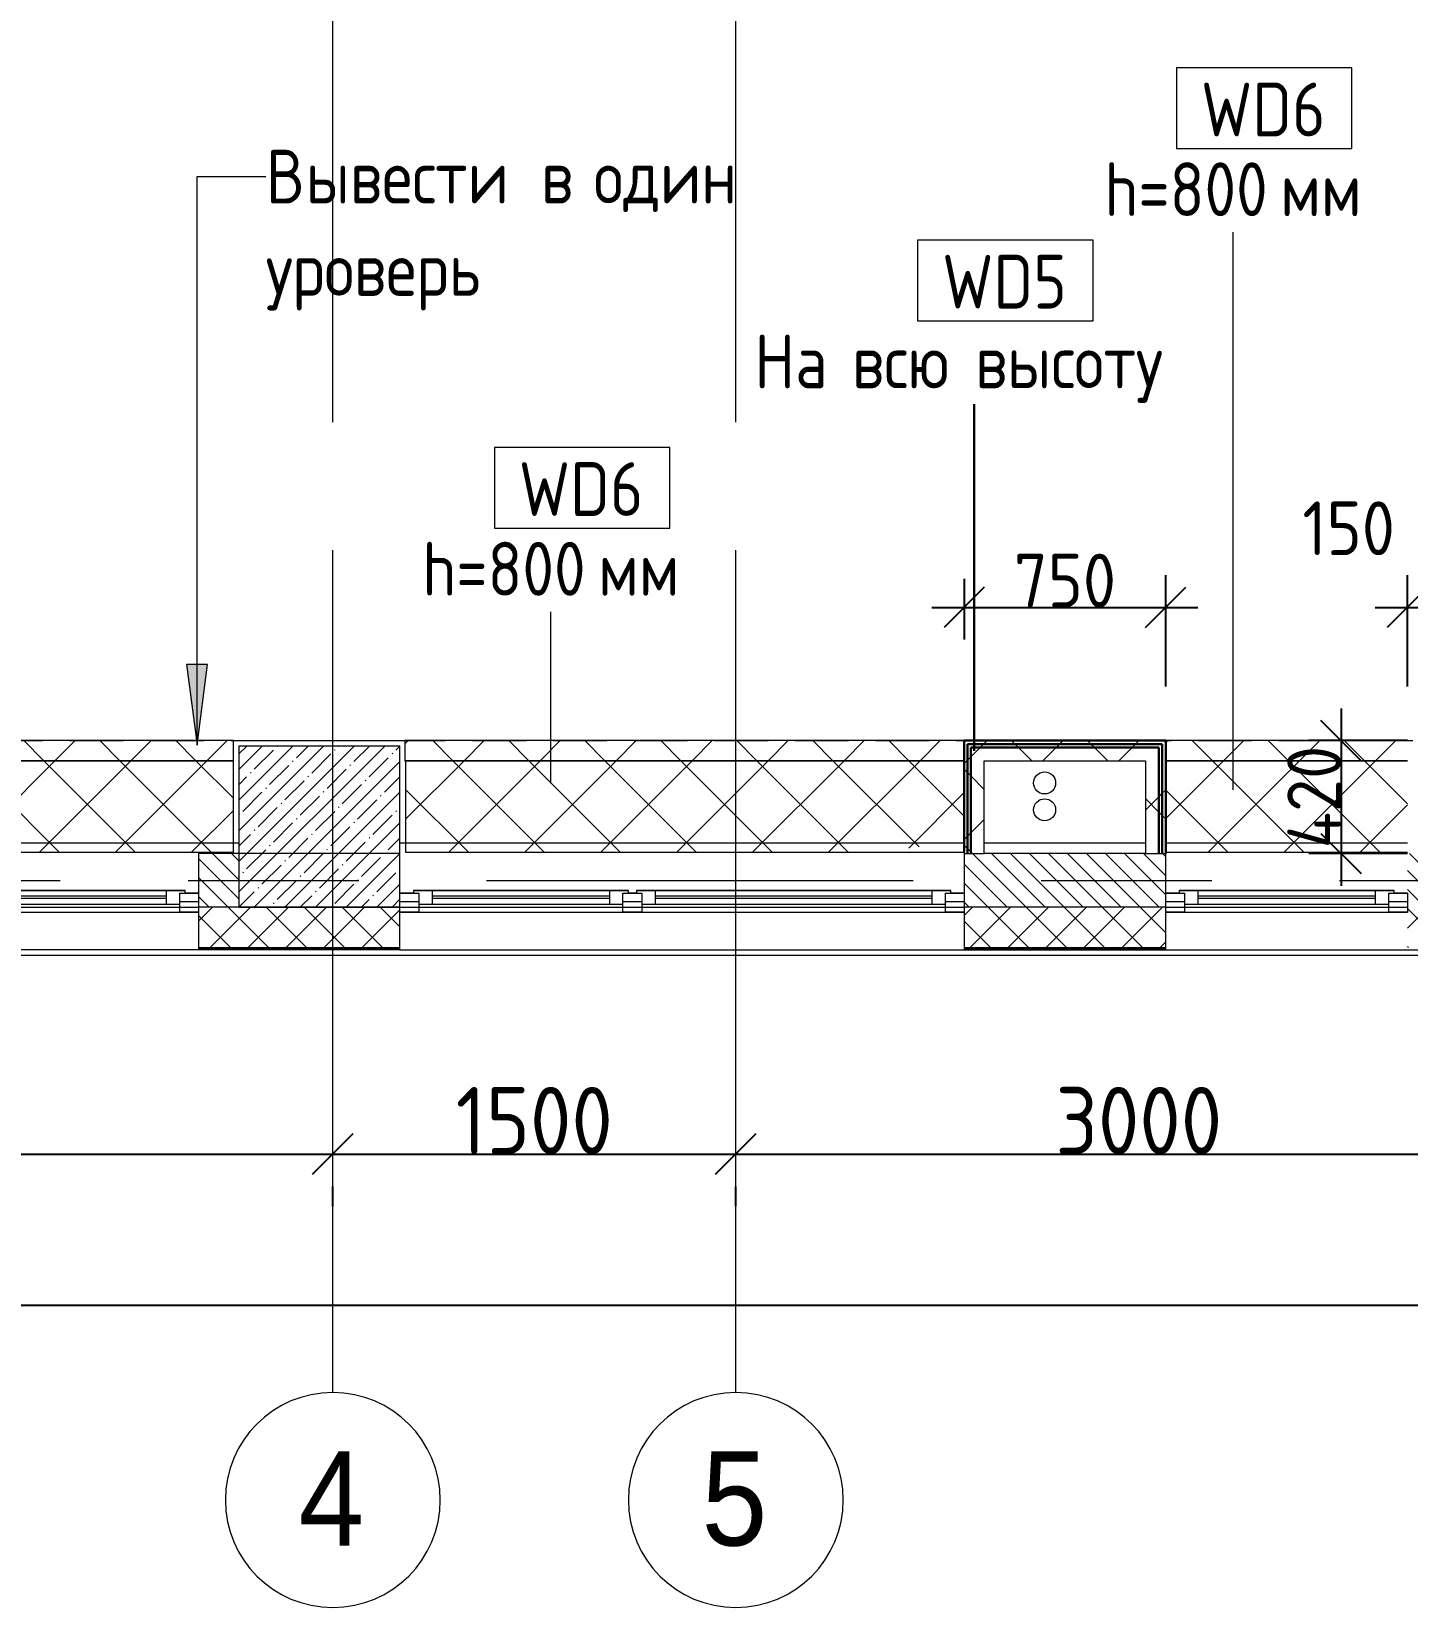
# Model space of a CAD drawing. Header units: millimetres. Extents: x -4029 to 232974, y -8553 to 104777.
# Drawn here: x 11389 to 16510, y -2706 to 3159 of the extents above; entities that cross this region are included whole.
import ezdxf

# ---------------------------------------------------------------- set-up
doc = ezdxf.new("R2010")
doc.units = ezdxf.units.MM
doc.linetypes.add('ADSK_Штрих_ш2 п1', pattern=[300, 200, -100])
doc.linetypes.add('Осевая', pattern=[3175, 635, -476.25, 1587.5, -476.25])
for name, color, linetype, lineweight in [('5.1) Перегародка WD6', 6, 'Continuous', 9), ('5.2) Перег WD5', 3, 'Continuous', 30), ('A-DETL', 7, 'Continuous', 9), ('A-DETL-1', 7, 'ADSK_Штрих_ш2 п1', 9), ('A-GLAZ', 7, 'Continuous', 9), ('A-WALL', 7, 'Continuous', 9), ('A-WALL-1', 7, 'Continuous', 13), ('A-WALL-IDEN', 7, 'Continuous', 9), ('I-WALL', 7, 'Continuous', 9), ('S-COLS', 7, 'Continuous', 9), ('Оси', 7, 'Continuous', 9), ('Оси-1', 7, 'Continuous', 20), ('Оси-2', 7, 'Осевая', 9)]:
    doc.layers.add(name, color=color, linetype=linetype, lineweight=lineweight)
for name, color, linetype, lineweight, true_color in [('A-FLOR-1', 7, 'Continuous', 9, 0xaaaaaa), ('A-WALL-3', 7, 'Continuous', 9, 0xff80c0), ('G-ANNO-TEXT-1', 7, 'Continuous', 9, 0x3c3c3c), ('I-WALL-2', 7, 'Continuous', 9, 0x008040)]:
    doc.layers.add(name, color=color, linetype=linetype, lineweight=lineweight, true_color=true_color)
doc.styles.add('Arial', font='arial.ttf', dxfattribs={"width": 0.9, "height": 350})
doc.styles.add('GOST Common_1', font='', dxfattribs={"width": 0.9, "height": 200})
doc.styles.add('ISOCPEUR', font='isocpeur.ttf', dxfattribs={"width": 0.9, "height": 250})
doc.styles.add('ISOCPEUR_1', font='isocpeur.ttf', dxfattribs={"width": 0.9, "height": 200})
doc.styles.get('GOST Common_1').set_extended_font_data('GOST Common')
doc.dimstyles.new('ISO-2_0_0_9К_Средний_округл2', dxfattribs={"dimscale": 304.8, "dimtxt": 199.196235, "dimasz": 0.492126, "dimexe": 0.393701, "dimexo": 0, "dimgap": 0, "dimtad": 1, "dimdec": 0, "dimrnd": 10, "dimzin": 0, "dimdsep": 46, "dimtxsty": 'ISOCPEUR_1', "dimblk1": 'OBLIQUE', "dimblk2": 'OBLIQUE', "dimsah": 1, "dimcen": 0.09, "dimdle": 0.393701, "dimazin": 0, "dimtfac": 1, "dimtdec": 4, "dimtix": 1, "dimtmove": 1, "dimatfit": 3, "dimfxl": 1, "dimtvp": 1, "dimtolj": 1, "dimtzin": 0, "dimarcsym": 2})
doc.dimstyles.new('ISO-2_0_0_9К_Средний_округл2_1', dxfattribs={"dimscale": 304.8, "dimtxt": 199.196235, "dimasz": 0.492126, "dimexe": 0.393701, "dimexo": 0, "dimgap": 0, "dimtad": 1, "dimdec": 0, "dimrnd": 10, "dimzin": 0, "dimdsep": 46, "dimtxsty": 'ISOCPEUR_1', "dimblk1": 'OBLIQUE', "dimblk2": 'OBLIQUE', "dimsah": 1, "dimcen": 0.09, "dimdle": 0.393701, "dimazin": 0, "dimtfac": 1, "dimtdec": 4, "dimtix": 1, "dimtmove": 0, "dimatfit": 3, "dimfxl": 1, "dimtvp": 1, "dimtolj": 1, "dimtzin": 0, "dimarcsym": 2})
doc.dimstyles.new('ISO-2_5_0_9К_БОЛЬШОЙ', dxfattribs={"dimscale": 304.8, "dimtxt": 248.995294, "dimasz": 0.492126, "dimexe": 0.393701, "dimexo": 0.984252, "dimgap": 0, "dimtad": 1, "dimdec": 0, "dimrnd": 10, "dimzin": 0, "dimdsep": 46, "dimtxsty": 'ISOCPEUR', "dimblk1": 'OBLIQUE', "dimblk2": 'OBLIQUE', "dimsah": 1, "dimcen": 0.09, "dimdle": 0.393701, "dimazin": 0, "dimtfac": 1, "dimtdec": 4, "dimtix": 1, "dimtmove": 0, "dimatfit": 3, "dimfxl": 1, "dimtvp": 1, "dimtolj": 1, "dimtzin": 0, "dimarcsym": 2})
pattern_1 = [(45, (0, 0), (-141.4214, 141.4214), []), (135, (0, 0), (-141.4214, -141.4214), [])]
pattern_2 = [(45, (-2720, 0), (-141.4214, 141.4214), []), (135, (-2720, 0), (-141.4214, -141.4214), [])]
pattern_3 = [(45, (-5550, 0), (-141.4214, 141.4214), []), (135, (-5550, 0), (-141.4214, -141.4214), [])]

# ---------------------------------------------------------------- blocks, each defined once
blk = doc.blocks.new('120_Окно_СКБ_2Ст - 120_Окно_СКБ_2Ст 2100х2500 _мал створка справа_-22445857-План монтажа стен и перегородок 1 этажа в осях 1-12')
at = {"layer": 'A-GLAZ'}
for p, q in [((-1050, -127), (-1050, -57)), ((-1050, -57), (-980, -57)), ((1050, -57), (-1050, -57)), ((-980, -57), (-980, -127)), ((150, -127), (150, -57)), ((150, -57), (220, -57)), ((220, -57), (220, -127)), ((980, -127), (980, -57)), ((980, -57), (1050, -57)), ((1050, -57), (1050, -127)), ((150, -87), (-980, -87)), ((-980, -87), (-980, -127)), ((-930, -137), (-930, -87)), ((-930, -107), (100, -107)), ((100, -117), (-930, -117)), ((100, -137), (100, -87)), ((150, -127), (150, -87)), ((980, -87), (220, -87)), ((220, -87), (220, -127)), ((270, -137), (270, -87)), ((270, -107), (930, -107)), ((930, -117), (270, -117)), ((930, -137), (930, -87)), ((980, -127), (980, -87)), ((-980, -127), (-1050, -127)), ((-1050, -127), (-1000, -127)), ((-980, -127), (-1000, -127)), ((-1000, -127), (-1000, -137)), ((-1000, -137), (170, -137)), ((170, -137), (-1000, -137)), ((220, -127), (150, -127)), ((170, -127), (150, -127)), ((170, -127), (200, -127)), ((170, -137), (170, -127)), ((220, -127), (200, -127)), ((200, -127), (200, -137)), ((200, -137), (1000, -137)), ((1000, -137), (200, -137)), ((1050, -127), (980, -127)), ((1000, -127), (980, -127)), ((1000, -127), (1050, -127)), ((1000, -137), (1000, -127))]:
    blk.add_line(p, q, dxfattribs=at)
blk = doc.blocks.new('120_Окно_СКБ_2Ст - 120_Окно_СКБ_2Ст 2100х2500 _мал створка справа_-V8-План монтажа стен и перегородок 1 этажа в осях 1-12')
at = {"layer": 'A-GLAZ'}
for p, q in [((-1050, -127), (-1050, -57)), ((-1050, -57), (-980, -57)), ((1050, -57), (-1050, -57)), ((-980, -57), (-980, -127)), ((150, -127), (150, -57)), ((150, -57), (220, -57)), ((220, -57), (220, -127)), ((980, -127), (980, -57)), ((980, -57), (1050, -57)), ((1050, -57), (1050, -127)), ((150, -87), (-980, -87)), ((-980, -87), (-980, -127)), ((-930, -137), (-930, -87)), ((-930, -107), (100, -107)), ((100, -117), (-930, -117)), ((100, -137), (100, -87)), ((150, -127), (150, -87)), ((980, -87), (220, -87)), ((220, -87), (220, -127)), ((270, -137), (270, -87)), ((270, -107), (930, -107)), ((930, -117), (270, -117)), ((930, -137), (930, -87)), ((980, -127), (980, -87)), ((-980, -127), (-1050, -127)), ((-1050, -127), (-1000, -127)), ((-980, -127), (-1000, -127)), ((-1000, -127), (-1000, -137)), ((-1000, -137), (170, -137)), ((170, -137), (-1000, -137)), ((220, -127), (150, -127)), ((170, -127), (150, -127)), ((170, -127), (200, -127)), ((170, -137), (170, -127)), ((220, -127), (200, -127)), ((200, -127), (200, -137)), ((200, -137), (1000, -137)), ((1000, -137), (200, -137)), ((1050, -127), (980, -127)), ((1000, -127), (980, -127)), ((1000, -127), (1050, -127)), ((1000, -137), (1000, -127))]:
    blk.add_line(p, q, dxfattribs=at)
blk = doc.blocks.new('120_Окно_СКБ_1Ст - 120_Окно_СКБ_1Ст 900х2500_h_-V18-План монтажа стен и перегородок 1 этажа в осях 1-12')
at = {"layer": 'A-GLAZ'}
for p, q in [((-450, -127), (-450, -57)), ((-450, -57), (-380, -57)), ((450, -57), (-450, -57)), ((-380, -57), (-380, -127)), ((380, -127), (380, -57)), ((380, -57), (450, -57)), ((450, -57), (450, -127)), ((380, -87), (-380, -87)), ((-380, -87), (-380, -127)), ((-330, -137), (-330, -87)), ((-330, -107), (330, -107)), ((330, -117), (-330, -117)), ((330, -137), (330, -87)), ((380, -127), (380, -87)), ((-380, -127), (-450, -127)), ((-450, -127), (-400, -127)), ((-380, -127), (-400, -127)), ((-400, -127), (-400, -137)), ((-400, -137), (400, -137)), ((400, -137), (-400, -137)), ((450, -127), (380, -127)), ((400, -127), (380, -127)), ((400, -127), (450, -127)), ((400, -137), (400, -127))]:
    blk.add_line(p, q, dxfattribs=at)
blk = doc.blocks.new('Зашивка приборов отопления18 - Зашивка приборов отопления-33281779-План монтажа стен и перегородок 1 этажа в осях 1-12')
at = {"layer": 'A-WALL-3'}
h = blk.add_hatch(dxfattribs=at)
h.set_pattern_fill('FP_104', color=256, style=0, pattern_type=2)
h.set_pattern_definition(pattern_1)
h.paths.add_polyline_path([(12097.7, 445), (12140, 445), (12140, 520), (9910, 520), (9910, 445), (11694.5, 445)])
h = blk.add_hatch(dxfattribs=at)
h.set_pattern_fill('FP_104', color=256, style=0, pattern_type=2)
h.set_pattern_definition(pattern_1)
h.paths.add_polyline_path([(10284.8, 105), (12140, 105), (12140, 445), (9910, 445), (9910, 137.4), (9930, 140), (10181.1, 115.2)])
for p, q in [((12140, 520), (9910, 520)), ((12140, 445), (12140, 520)), ((12140, 445), (9910, 445)), ((9910, 445), (12140, 445)), ((12140, 105), (12140, 445)), ((9910, 105), (12140, 105))]:
    blk.add_line(p, q, dxfattribs=at)
blk = doc.blocks.new('Зашивка приборов отопления19 - Зашивка приборов отопления-33282289-План монтажа стен и перегородок 1 этажа в осях 1-12')
at = {"layer": 'A-WALL-3'}
h = blk.add_hatch(dxfattribs=at)
h.set_pattern_fill('FP_110', color=256, style=0, pattern_type=2)
h.set_pattern_definition(pattern_2)
h.paths.add_polyline_path([(10058.6, 445), (12140, 445), (12140, 520), (10058.6, 520), (10058.6, 500)])
h = blk.add_hatch(dxfattribs=at)
h.set_pattern_fill('FP_110', color=256, style=0, pattern_type=2)
h.set_pattern_definition(pattern_2)
h.paths.add_polyline_path([(11665.1, 105), (11789.1, 105), (12120, 140), (12140, 137.6), (12140, 445), (10060.9, 445), (10060.9, 105), (10992.5, 105)])
for p, q in [((12140, 520), (10058.6, 520)), ((10058.6, 520), (10058.6, 445)), ((10058.6, 445), (12140, 445)), ((12140, 445), (10060.9, 445)), ((10060.9, 445), (10060.9, 105)), ((10060.9, 105), (12140, 105))]:
    blk.add_line(p, q, dxfattribs=at)
blk = doc.blocks.new('Зашивка приборов отопления20 - Зашивка приборов отопления-33282357-План монтажа стен и перегородок 1 этажа в осях 1-12')
at = {"layer": 'A-WALL-3'}
h = blk.add_hatch(dxfattribs=at)
h.set_pattern_fill('FP_111', color=256, style=0, pattern_type=2)
h.set_pattern_definition(pattern_3)
h.paths.add_polyline_path([(10060, 445), (10960, 445), (10960, 520), (10060, 520), (10060, 495)])
h = blk.add_hatch(dxfattribs=at)
h.set_pattern_fill('FP_111', color=256, style=0, pattern_type=2)
h.set_pattern_definition(pattern_3)
h.paths.add_polyline_path([(10516.7, 105), (10960, 105), (10960, 445), (10060.9, 445), (10060.9, 139.8), (10227, 105)])
for p, q in [((10960, 520), (10060, 520)), ((10060, 445), (10960, 445)), ((10960, 445), (10060.9, 445)), ((10060.9, 445), (10060.9, 105)), ((10060.9, 105), (10960, 105))]:
    blk.add_line(p, q, dxfattribs=at)
blk = doc.blocks.new('Ось сетки - D8-29747960-План монтажа стен и перегородок 1 этажа в осях 1-12')
at = {"layer": 'Оси-1'}
for start, end in [(360, 180), (180, 360)]:
    blk.add_arc((0, 0), 4, start, end, dxfattribs=at)
blk = doc.blocks.new('_Oblique')
at = {"color": 0, "linetype": 'ByBlock', "lineweight": -2}
blk.add_line((-0.5, -0.5), (0.5, 0.5), dxfattribs=at)
blk = doc.blocks.new('DIMBLOCK3-План монтажа стен и перегородок 1 этажа в осях 1-12')
at = {"layer": '5.1) Перегародка WD6', "color": 0, "lineweight": -2, "transparency": 16777216}
for p, q in [((7890, -1018.9), (12630, -1018.9)), ((8010, -1212.8), (8010, -1138.9)), ((12510, -1212.8), (12510, -1138.9))]:
    blk.add_line(p, q, dxfattribs=at)
at = {"layer": 'Defpoints', "color": 0, "transparency": 16777216}
for p in [(8010, -912.8), (12510, -912.8), (12510, -1018.9)]:
    blk.add_point(p, dxfattribs=at)
at = {"layer": '5.1) Перегародка WD6', "color": 0, "lineweight": -2, "transparency": 16777216, "xscale": 150, "yscale": 150, "zscale": 150, "rotation": 180}
blk.add_blockref('_Oblique', (8010, -1018.9), dxfattribs=at)
at = {"layer": '5.1) Перегародка WD6', "color": 0, "lineweight": -2, "transparency": 16777216, "xscale": 150, "yscale": 150, "zscale": 150}
blk.add_blockref('_Oblique', (12510, -1018.9), dxfattribs=at)
at = {"layer": '5.1) Перегародка WD6', "color": 0, "transparency": 16777216, "insert": (10260, -893.9), "char_height": 250, "width": 787.208, "attachment_point": 5, "style": 'ISOCPEUR'}
blk.add_mtext('\\A1;4500', dxfattribs=at)
blk = doc.blocks.new('DIMBLOCK4-План монтажа стен и перегородок 1 этажа в осях 1-12')
at = {"layer": '5.1) Перегародка WD6', "color": 0, "lineweight": -2, "transparency": 16777216}
for p, q in [((12390, -1018.9), (14130, -1018.9)), ((12510, -1212.8), (12510, -1138.9)), ((14010, -1212.8), (14010, -1138.9))]:
    blk.add_line(p, q, dxfattribs=at)
at = {"layer": 'Defpoints', "color": 0, "transparency": 16777216}
for p in [(12510, -912.8), (14010, -912.8), (14010, -1018.9)]:
    blk.add_point(p, dxfattribs=at)
at = {"layer": '5.1) Перегародка WD6', "color": 0, "lineweight": -2, "transparency": 16777216, "xscale": 150, "yscale": 150, "zscale": 150, "rotation": 180}
blk.add_blockref('_Oblique', (12510, -1018.9), dxfattribs=at)
at = {"layer": '5.1) Перегародка WD6', "color": 0, "lineweight": -2, "transparency": 16777216, "xscale": 150, "yscale": 150, "zscale": 150}
blk.add_blockref('_Oblique', (14010, -1018.9), dxfattribs=at)
at = {"layer": '5.1) Перегародка WD6', "color": 0, "transparency": 16777216, "insert": (13260, -893.9), "char_height": 250, "width": 706.764, "attachment_point": 5, "style": 'ISOCPEUR'}
blk.add_mtext('\\A1;1500', dxfattribs=at)
blk = doc.blocks.new('DIMBLOCK5-План монтажа стен и перегородок 1 этажа в осях 1-12')
at = {"layer": '5.1) Перегародка WD6', "color": 0, "lineweight": -2, "transparency": 16777216}
for p, q in [((13890, -1018.9), (17130, -1018.9)), ((14010, -1212.8), (14010, -1138.9)), ((17010, -1212.8), (17010, -1138.9))]:
    blk.add_line(p, q, dxfattribs=at)
at = {"layer": 'Defpoints', "color": 0, "transparency": 16777216}
for p in [(14010, -912.8), (17010, -912.8), (17010, -1018.9)]:
    blk.add_point(p, dxfattribs=at)
at = {"layer": '5.1) Перегародка WD6', "color": 0, "lineweight": -2, "transparency": 16777216, "xscale": 150, "yscale": 150, "zscale": 150, "rotation": 180}
blk.add_blockref('_Oblique', (14010, -1018.9), dxfattribs=at)
at = {"layer": '5.1) Перегародка WD6', "color": 0, "lineweight": -2, "transparency": 16777216, "xscale": 150, "yscale": 150, "zscale": 150}
blk.add_blockref('_Oblique', (17010, -1018.9), dxfattribs=at)
at = {"layer": '5.1) Перегародка WD6', "color": 0, "transparency": 16777216, "insert": (15510, -893.9), "char_height": 250, "width": 758.478, "attachment_point": 5, "style": 'ISOCPEUR'}
blk.add_mtext('\\A1;3000', dxfattribs=at)
blk = doc.blocks.new('DIMBLOCK25-План монтажа стен и перегородок 1 этажа в осях 1-12')
at = {"layer": '5.1) Перегародка WD6', "color": 0, "lineweight": -2, "transparency": 16777216}
for p, q in [((-10, -1581), (38430, -1581)), ((110, -1775), (110, -1701)), ((38310, -1775), (38310, -1701))]:
    blk.add_line(p, q, dxfattribs=at)
at = {"layer": 'Defpoints', "color": 0, "transparency": 16777216}
for p in [(110, -1475), (38310, -1475), (38310, -1581)]:
    blk.add_point(p, dxfattribs=at)
at = {"layer": '5.1) Перегародка WD6', "color": 0, "lineweight": -2, "transparency": 16777216, "xscale": 150, "yscale": 150, "zscale": 150, "rotation": 180}
blk.add_blockref('_Oblique', (110, -1581), dxfattribs=at)
at = {"layer": '5.1) Перегародка WD6', "color": 0, "lineweight": -2, "transparency": 16777216, "xscale": 150, "yscale": 150, "zscale": 150}
blk.add_blockref('_Oblique', (38310, -1581), dxfattribs=at)
at = {"layer": '5.1) Перегародка WD6', "color": 0, "transparency": 16777216, "insert": (19210, -1456), "char_height": 250, "width": 948.097, "attachment_point": 5, "style": 'ISOCPEUR'}
blk.add_mtext('\\A1;38200', dxfattribs=at)
blk = doc.blocks.new('DIMBLOCK30-План монтажа стен и перегородок 1 этажа в осях 1-12')
at = {"layer": '5.2) Перег WD5', "color": 0, "lineweight": -2, "transparency": 16777216}
for p, q in [((16510, 722), (16510, 1135.9)), ((16660, 500), (16660, 1135.9)), ((16390, 1015.9), (16780, 1015.9))]:
    blk.add_line(p, q, dxfattribs=at)
at = {"layer": 'Defpoints', "color": 0, "transparency": 16777216}
for p in [(16660, 1015.9), (16510, 722), (16660, 500)]:
    blk.add_point(p, dxfattribs=at)
at = {"layer": '5.2) Перег WD5', "color": 0, "lineweight": -2, "transparency": 16777216, "xscale": 150, "yscale": 150, "zscale": 150, "rotation": 180}
blk.add_blockref('_Oblique', (16510, 1015.9), dxfattribs=at)
at = {"layer": '5.2) Перег WD5', "color": 0, "lineweight": -2, "transparency": 16777216, "xscale": 150, "yscale": 150, "zscale": 150}
blk.add_blockref('_Oblique', (16660, 1015.9), dxfattribs=at)
at = {"layer": '5.2) Перег WD5', "color": 0, "transparency": 16777216, "insert": (16118.8, 1410.5), "char_height": 200, "width": 413.715, "attachment_point": 1, "line_spacing_factor": 1.149209, "style": 'ISOCPEUR_1'}
blk.add_mtext('\\A1;150', dxfattribs=at)
blk = doc.blocks.new('DIMBLOCK31-План монтажа стен и перегородок 1 этажа в осях 1-12')
at = {"layer": '5.2) Перег WD5', "color": 0, "lineweight": -2, "transparency": 16777216}
for p, q in [((16262.8, 640), (16262.8, -20)), ((16510, 520), (16142.8, 520)), ((16510, 100), (16142.8, 100))]:
    blk.add_line(p, q, dxfattribs=at)
at = {"layer": 'Defpoints', "color": 0, "transparency": 16777216}
for p in [(16510, 520), (16262.8, 100), (16510, 100)]:
    blk.add_point(p, dxfattribs=at)
at = {"layer": '5.2) Перег WD5', "color": 0, "lineweight": -2, "transparency": 16777216, "xscale": 150, "yscale": 150, "zscale": 150}
for p, rotation in [((16262.8, 520), 90), ((16262.8, 100), 270)]:
    blk.add_blockref('_Oblique', p, dxfattribs=dict(at, rotation=rotation))
at = {"layer": '5.2) Перег WD5', "color": 0, "transparency": 16777216, "insert": (16162.8, 310), "char_height": 200, "width": 478.071, "attachment_point": 5, "rotation": 90, "style": 'ISOCPEUR_1'}
blk.add_mtext('\\A1;420', dxfattribs=at)
blk = doc.blocks.new('DIMBLOCK32-План монтажа стен и перегородок 1 этажа в осях 1-12')
at = {"layer": '5.2) Перег WD5', "color": 0, "lineweight": -2, "transparency": 16777216}
for p, q in [((14860, 1122), (14860, 895.9)), ((15610, 722), (15610, 1135.9)), ((14740, 1015.9), (15730, 1015.9))]:
    blk.add_line(p, q, dxfattribs=at)
at = {"layer": 'Defpoints', "color": 0, "transparency": 16777216}
for p in [(14860, 1122), (15610, 1015.9), (15610, 722)]:
    blk.add_point(p, dxfattribs=at)
at = {"layer": '5.2) Перег WD5', "color": 0, "lineweight": -2, "transparency": 16777216, "xscale": 150, "yscale": 150, "zscale": 150, "rotation": 180}
blk.add_blockref('_Oblique', (14860, 1015.9), dxfattribs=at)
at = {"layer": '5.2) Перег WD5', "color": 0, "lineweight": -2, "transparency": 16777216, "xscale": 150, "yscale": 150, "zscale": 150}
blk.add_blockref('_Oblique', (15610, 1015.9), dxfattribs=at)
at = {"layer": '5.2) Перег WD5', "color": 0, "transparency": 16777216, "insert": (15235, 1115.9), "char_height": 200, "width": 455.087, "attachment_point": 5, "style": 'ISOCPEUR_1'}
blk.add_mtext('\\A1;750', dxfattribs=at)
blk = doc.blocks.new('М_стена2 - Типоразмер-30678229-План монтажа стен и перегородок 1 этажа в осях 1-12')
at = {"layer": 'A-WALL-IDEN'}
for p, q in [((3.258, 1.523), (-3.273, 1.523)), ((-3.273, 1.523), (-3.273, -1.477)), ((3.258, -1.477), (3.258, 1.523)), ((-3.273, -1.477), (3.258, -1.477))]:
    blk.add_line(p, q, dxfattribs=at)

msp = doc.modelspace()

# ---------------------------------------------------------------- hatches: boundary and pattern name
at = {"layer": 'A-WALL'}
h = msp.add_hatch(dxfattribs=at)
h.set_pattern_fill('FP_31', color=256, style=0, pattern_type=2)
h.set_pattern_definition([(135, (0, 0), (-35.35534, -35.35534), [])])
h.paths.add_polyline_path([(19766.2086, -100), (20710, -100), (20710, 100), (19360.0001, 100), (19360.0001, -100)])
h.paths.add_polyline_path([(7660, -100), (7660, 100), (6830.0001, 100), (6830.0001, -100)])
h.paths.add_polyline_path([(9910, -100), (9910, 100), (9159.7434, 99.9907), (9159.7434, -100)])
h.paths.add_polyline_path([(12010, -100), (12160, -100), (12160, 100), (12010, 100), (12010, -80)])
h.paths.add_polyline_path([(28309.7435, -100), (28309.7435, 100), (27310, 100), (27310, -100), (27837.8702, -100)])
h.paths.add_polyline_path([(14860, -100), (15610, -100), (15610, 100), (14860, 100), (14860, -80)])
h.paths.add_polyline_path([(16510, -100), (16660, -100), (16660, 100), (16510, 100), (16510, -80)])
h.paths.add_polyline_path([(21610, -100), (21910, -100), (21910, 100), (21610, 100), (21610, -80)])
h.paths.add_polyline_path([(22635, -100), (22635, 100), (22510, 100), (22510, -100)])
h.paths.add_polyline_path([(25435, -100), (25560, -100), (25560, 100), (25435, 100), (25435, -80)])
h.paths.add_polyline_path([(26160, -100), (26410, -100), (26410, 100), (26160, 100), (26160, -80)])
h = msp.add_hatch(dxfattribs=at)
h.set_pattern_fill('FP_6', color=256, style=0, pattern_type=2)
h.set_pattern_definition([(45, (0, 0), (-70.71068, 70.71068), []), (135, (0, 0), (-70.71068, -70.71068), [])])
h.paths.add_polyline_path([(37090, -250), (37090, -100), (35969.9999, -100), (35969.9999, -250)])
h.paths.add_polyline_path([(28309.7435, -250), (28309.7435, -100), (27310, -100), (27310, -250), (27837.8702, -250)])
h.paths.add_polyline_path([(38282.6518, -250), (38282.6518, -100), (37990, -100), (37990, -250)])
h.paths.add_polyline_path([(33010, -250), (33869.9999, -250), (33869.9999, -100), (33010, -100), (33010, -197.6461)])
h.paths.add_polyline_path([(17075.6547, -250), (17260.0001, -250), (17260, -100), (16510, -100), (16510, -250)])
h.paths.add_polyline_path([(29209.7435, -250), (30210, -250), (30210, -100), (29209.7435, -100), (29209.7435, -207.0955)])
h.paths.add_polyline_path([(26410, -250), (26410, -100), (25435, -100), (25435, -250)])
h.paths.add_polyline_path([(22635, -250), (22635, -100), (21610, -100), (21610, -250), (22456.7624, -250)])
h.paths.add_polyline_path([(9159.7434, -250), (9910, -250), (9910, -100), (9159.7434, -100), (9159.7434, -118)])
h.paths.add_polyline_path([(12010, -250), (12760, -250), (12760, -100), (12010, -100), (12010, -249.8632)])
h.paths.add_polyline_path([(20710, -250), (20710, -100), (19360.0001, -100), (19360.0001, -250), (19766.2086, -250)])
h.paths.add_polyline_path([(14860, -250), (15610, -250), (15610, -100), (14860, -100), (14860, -242.7766)])
h.paths.add_polyline_path([(-260, -250), (3730, -250), (3730, -100), (-260, -100), (-260, -210)])
h.paths.add_polyline_path([(7660, -250), (8259.7434, -250), (8259.7434, -100), (6830.0001, -100), (6830.0001, -250)])
at = {"layer": 'G-ANNO-TEXT-1'}
msp.add_hatch(color=256, dxfattribs=at).paths.add_polyline_path([(12004.548, 503.8256), (12044.0437, 803.8256), (11965.0522, 803.8256)])
at = {"layer": 'I-WALL-2'}
h = msp.add_hatch(dxfattribs=at)
h.set_pattern_fill('FP_104', color=256, style=0, pattern_type=2)
h.set_pattern_definition(pattern_1)
h.paths.add_polyline_path([(14860, 100), (14872.5, 100), (14872.5, 520), (14860, 520), (14860, 120)])
h = msp.add_hatch(dxfattribs=at)
h.set_pattern_fill('FP_104', color=256, style=0, pattern_type=2)
h.set_pattern_definition(pattern_1)
h.paths.add_polyline_path([(14935, 507.5), (15610, 507.5), (15610, 520), (14872.5, 520), (14872.5, 507.5), (14885, 507.5)])
h = msp.add_hatch(dxfattribs=at)
h.set_pattern_fill('FP_104', color=256, style=0, pattern_type=2)
h.set_pattern_definition(pattern_1)
h.paths.add_polyline_path([(14872.5, 100), (14885, 100), (14885, 507.5), (14872.5, 507.5), (14872.5, 120)])
h = msp.add_hatch(dxfattribs=at)
h.set_pattern_fill('FP_104', color=256, style=0, pattern_type=2)
h.set_pattern_definition(pattern_1)
h.paths.add_polyline_path([(15597.5, 495), (15597.5, 507.5), (14885, 507.5), (14885, 495), (15585, 495)])
h = msp.add_hatch(dxfattribs=at)
h.set_pattern_fill('FP_104', color=256, style=0, pattern_type=2)
h.set_pattern_definition(pattern_1)
h.paths.add_polyline_path([(14885, 100), (14935, 100), (14935, 495), (14885, 495), (14885, 120)])
h = msp.add_hatch(dxfattribs=at)
h.set_pattern_fill('FP_104', color=256, style=0, pattern_type=2)
h.set_pattern_definition(pattern_1)
h.paths.add_polyline_path([(14935, 445), (15585, 445), (15585, 495), (14935, 495)])
h = msp.add_hatch(dxfattribs=at)
h.set_pattern_fill('FP_104', color=256, style=0, pattern_type=2)
h.set_pattern_definition(pattern_1)
h.paths.add_polyline_path([(15597.5, 100), (15597.5, 495), (15585, 495), (15585, 100)])
h = msp.add_hatch(dxfattribs=at)
h.set_pattern_fill('FP_104', color=256, style=0, pattern_type=2)
h.set_pattern_definition(pattern_1)
h.paths.add_polyline_path([(15610, 100), (15610, 507.5), (15597.5, 507.5), (15597.5, 100)])
h = msp.add_hatch(dxfattribs=at)
h.set_pattern_fill('FP_104', color=256, style=0, pattern_type=2)
h.set_pattern_definition(pattern_1)
h.paths.add_polyline_path([(15585, 100), (15585, 445), (15535, 445), (15535, 100)])
at = {"layer": 'S-COLS'}
h = msp.add_hatch(dxfattribs=at)
h.set_pattern_fill('FP_1', color=256, style=0, pattern_type=2)
h.set_pattern_definition([(45, (0, 0), (-57.02463, 57.02463), []), (45, (57.025, 0), (-57.02463, 57.02463), [100.806, -20.161, 3.353, -16.808])])
h.paths.add_polyline_path([(12160, -100), (12760, -100), (12760, 500), (12160, 500), (12160, -80)])

# ---------------------------------------------------------------- linework, layer by layer
at = {"layer": '5.1) Перегародка WD6', "color": 18, "true_color": 0x000000}
for p, q in [((15860.8798, 336.5633), (15860.8798, 2412.8788)), ((13321.9893, 360.1888), (13321.9893, 1000.0932))]:
    msp.add_line(p, q, dxfattribs=at)
at = {"layer": '5.2) Перег WD5', "color": 18, "true_color": 0x000000}
msp.add_line((14897.5, 482.5), (14897.5, 1771.9771), dxfattribs=at)
at = {"layer": '5.2) Перег WD5'}
for p, q in [((14872.5, 507.5), (14872.5, 100)), ((15597.5, 507.5), (14872.5, 507.5)), ((14885, 495), (14885, 100)), ((15585, 495), (14885, 495)), ((15585, 100), (15585, 495)), ((15597.5, 100), (15597.5, 507.5))]:
    msp.add_line(p, q, dxfattribs=at)
msp.add_lwpolyline([(15610.8524, 100), (15610.8524, 520), (14860, 520), (14860, 105)], dxfattribs=at)
at = {"layer": 'A-DETL'}
for centre in [(15159.3933, 362.6007), (15159.3933, 262.6007)]:
    msp.add_circle(centre, 41, dxfattribs=at)
at = {"layer": 'A-DETL-1'}
msp.add_line((3730.0001, 520), (20510.0001, 520), dxfattribs=at)
at = {"layer": 'A-FLOR-1'}
for p, q in [((12140, 520), (12778.573, 520)), ((12780, 445), (12780, 140))]:
    msp.add_line(p, q, dxfattribs=at)
at = {"layer": 'A-WALL'}
for p, q in [((12760, 100), (12010, 100)), ((12010, 100), (12010, -258)), ((12760, -258), (12760, 100)), ((14860, 100), (14860, -258)), ((15535, 100), (14935, 100)), ((15610, -258), (15610, 100)), ((9910, -100), (12010, -100)), ((12760, -100), (14860, -100)), ((15610, -100), (16510, -100)), ((38282.6518, -280), (-290, -280)), ((12760, -258), (-268, -258)), ((12760, -258), (26410, -258))]:
    msp.add_line(p, q, dxfattribs=at)
at = {"layer": 'A-WALL-1'}
for p, q in [((12760, -100), (12010, -100)), ((15610, -100), (14860, -100)), ((12010, -250), (12760, -250)), ((12010, -253), (12760, -253)), ((14860, -250), (15610, -250)), ((14860, -253), (15610, -253))]:
    msp.add_line(p, q, dxfattribs=at)
at = {"layer": 'G-ANNO-TEXT-1'}
for p, q in [((12004.548, 2619.4053), (12260.7721, 2619.4053)), ((12004.548, 503.8256), (12004.548, 2619.4053)), ((12044.0437, 803.8256), (11965.0522, 803.8256)), ((11965.0522, 803.8256), (12004.548, 503.8256)), ((12004.548, 503.8256), (12044.0437, 803.8256))]:
    msp.add_line(p, q, dxfattribs=at)
at = {"layer": 'I-WALL'}
for p, q in [((9910, 140), (12160, 140)), ((12760, 140), (14860, 140)), ((14935, 140), (15535, 140)), ((15610, 140), (16510, 140)), ((12010, -80), (11940, -80)), ((12830, -80), (12760, -80)), ((13660, -80), (13590, -80)), ((14860, -80), (14790, -80)), ((15680, -80), (15610, -80)), ((16510, -80), (16440, -80))]:
    msp.add_line(p, q, dxfattribs=at)
at = {"layer": 'I-WALL-2'}
for p, q in [((14860, 520), (14860, 100)), ((15610, 520), (14860, 520)), ((15610, 100), (15610, 520)), ((14935, 100), (14935, 445)), ((14935, 445), (15535, 445)), ((15535, 445), (15535, 100)), ((14860, 100), (14935, 100)), ((15535, 100), (15610, 100))]:
    msp.add_line(p, q, dxfattribs=at)
at = {"layer": 'S-COLS'}
for p, q in [((12760, 500), (12160, 500)), ((12160, 500), (12160, -100)), ((12760, -100), (12760, 500)), ((12160, -100), (12760, -100))]:
    msp.add_line(p, q, dxfattribs=at)
at = {"layer": 'Оси'}
for p, q in [((12510, -1906.2586), (12510, 593.7414)), ((14010, -1906.2586), (14010, 593.7414))]:
    msp.add_line(p, q, dxfattribs=at)
at = {"layer": 'Оси-2'}
for p, q in [((12510, 593.7414), (12510, 24898.0711)), ((14010, 593.7414), (14010, 24898.0711)), ((-728.7494, 0), (36035.9723, 0))]:
    msp.add_line(p, q, dxfattribs=at)

# ---------------------------------------------------------------- block references
at = {"layer": '5.1) Перегародка WD6', "color": 18, "true_color": 0x000000, "xscale": 99.99999999999993, "yscale": 99.99999999999993, "zscale": 99.99999999999993}
for p in [(15977.4877, 2871.3263), (13438.5973, 1458.5407)]:
    msp.add_blockref('М_стена2 - Типоразмер-30678229-План монтажа стен и перегородок 1 этажа в осях 1-12', p, dxfattribs=at)
at = {"layer": '5.1) Перегародка WD6', "color": 18, "true_color": 0x000000}
for name, p in [('Зашивка приборов отопления18 - Зашивка приборов отопления-33281779-План монтажа стен и перегородок 1 этажа в осях 1-12', (0, 0)), ('Зашивка приборов отопления19 - Зашивка приборов отопления-33282289-План монтажа стен и перегородок 1 этажа в осях 1-12', (2720, 0)), ('Зашивка приборов отопления20 - Зашивка приборов отопления-33282357-План монтажа стен и перегородок 1 этажа в осях 1-12', (5550, 0))]:
    msp.add_blockref(name, p, dxfattribs=at)
at = {"layer": '5.2) Перег WD5', "color": 18, "true_color": 0x000000, "xscale": 99.99999999999993, "yscale": 99.99999999999993, "zscale": 99.99999999999993}
msp.add_blockref('М_стена2 - Типоразмер-30678229-План монтажа стен и перегородок 1 этажа в осях 1-12', (15014.108, 2230.4246), dxfattribs=at)
at = {"layer": 'A-GLAZ', "rotation": 180}
for name, p in [('120_Окно_СКБ_2Ст - 120_Окно_СКБ_2Ст 2100х2500 _мал створка справа_-22445857-План монтажа стен и перегородок 1 этажа в осях 1-12', (10960, -175)), ('120_Окно_СКБ_2Ст - 120_Окно_СКБ_2Ст 2100х2500 _мал створка справа_-V8-План монтажа стен и перегородок 1 этажа в осях 1-12', (13810, -175)), ('120_Окно_СКБ_1Ст - 120_Окно_СКБ_1Ст 900х2500_h_-V18-План монтажа стен и перегородок 1 этажа в осях 1-12', (16060, -175))]:
    msp.add_blockref(name, p, dxfattribs=at)
at = {"layer": 'Оси-1', "xscale": 99.99999999999993, "yscale": 99.99999999999993, "zscale": 99.99999999999993}
for p in [(12510, -2306.2586), (14010, -2306.2586)]:
    msp.add_blockref('Ось сетки - D8-29747960-План монтажа стен и перегородок 1 этажа в осях 1-12', p, dxfattribs=at)

# ---------------------------------------------------------------- texts
at = {"layer": '5.1) Перегародка WD6', "color": 18, "true_color": 0x000000, "char_height": 200, "attachment_point": 1, "style": 'GOST Common_1'}
for s, insert, width in [('WD6', (15740.9982, 2969.3533), 584.430187), ('h=800', (15381.6298, 2672.4517), 793.670625), ('мм', (16036.4735, 2672.4517), 360.759375), ('\\fGOST Common|b0|i0|c204|p34|;\\W.9; ', (14376.6062, 2031.5501), 79.367062), ('\\fGOST Common|b0|i0|c204|p34|;\\W.9; ', (14834.9968, 2031.5501), 79.367062), ('WD6', (13202.1078, 1556.5678), 584.430187), ('h=800', (12842.7393, 1259.6662), 793.670625), ('мм', (13497.5831, 1259.6662), 360.759375)]:
    msp.add_mtext(s, dxfattribs=dict(at, insert=insert, width=width))
at = {"layer": '5.2) Перег WD5', "color": 18, "true_color": 0x000000, "char_height": 200, "attachment_point": 1, "style": 'GOST Common_1'}
for s, insert, width in [('WD5', (14777.6184, 2328.4517), 584.430187), ('На', (14078.95, 2031.5501), 360.759375), ('всю', (14442.0906, 2031.5501), 476.202375), ('высоту', (14900.4812, 2031.5501), 981.2655)]:
    msp.add_mtext(s, dxfattribs=dict(at, insert=insert, width=width))
at = {"layer": 'G-ANNO-TEXT-1', "char_height": 200, "attachment_point": 1, "style": 'GOST Common_1'}
for s, insert, width in [('\\fGOST Common|b0|i0|c204|p34|;\\W.9;В', (12260.7721, 2719.4053), 180.379687), ('\\fGOST Common|b0|i0|c204|p34|;\\W.9; ', (13415.6784, 2719.4053), 79.367062), ('\\fGOST Common|b0|i0|c204|p34|;\\W.9; ', (14005.0378, 2719.4053), 79.367062), ('ывести ', (12409.6003, 2719.4053), 1060.632562), ('\\fGOST Common|b0|i0|c204|p34|;\\W.9;в', (13284.7096, 2719.4053), 158.734125), ('один', (13481.1628, 2719.4053), 634.9365), ('уроверь', (12260.7721, 2375.4469), 1111.138875)]:
    msp.add_mtext(s, dxfattribs=dict(at, insert=insert, width=width))
at = {"layer": 'Оси', "char_height": 350, "width": 303.037875, "attachment_point": 1, "style": 'Arial'}
for s, insert in [('\\fArial|b0|i0|c204|p34|;\\W.9;4', (12382.484, -2125.612)), ('\\fArial|b0|i0|c204|p34|;\\W.9;5', (13882.484, -2125.612))]:
    msp.add_mtext(s, dxfattribs=dict(at, insert=insert))

# ---------------------------------------------------------------- dimensions: what is measured, and where the dimension line sits
at = {"layer": '5.1) Перегародка WD6', "color": 18, "true_color": 0x000000}
for base, p1, p2, override, picture, middle in [((12510, -1018.8722), (8010, -912.8062), (12510, -912.8062), {"dimpost": '<>', "dimfxl": 4500}, 'DIMBLOCK3-План монтажа стен и перегородок 1 этажа в осях 1-12', (10260, -893.8722)), ((14010, -1018.8722), (12510, -912.8062), (14010, -912.8062), {"dimpost": '<>', "dimfxl": 1500}, 'DIMBLOCK4-План монтажа стен и перегородок 1 этажа в осях 1-12', (13260, -893.8722)), ((17010, -1018.8722), (14010, -912.8062), (17010, -912.8062), {"dimpost": '<>', "dimfxl": 3000}, 'DIMBLOCK5-План монтажа стен и перегородок 1 этажа в осях 1-12', (15510, -893.8722)), ((38310, -1581.0368), (110, -1474.9708), (38310, -1474.9708), {"dimpost": '<>', "dimfxl": 38199.999966}, 'DIMBLOCK25-План монтажа стен и перегородок 1 этажа в осях 1-12', (19210, -1456.0368))]:
    dim = msp.add_linear_dim(base=base, p1=p1, p2=p2, dimstyle='ISO-2_5_0_9К_БОЛЬШОЙ', override=override, dxfattribs=at)
    dim.commit()
    dim.dimension.update_dxf_attribs({"geometry": picture, "text_midpoint": middle})
at = {"layer": '5.2) Перег WD5', "color": 18, "true_color": 0x000000}
dim = msp.add_linear_dim(base=(16660, 1015.9033), p1=(16510, 722), p2=(16660, 500), dimstyle='ISO-2_0_0_9К_Средний_округл2', override={"dimpost": '<>', "dimfxl": 267.925361}, dxfattribs=at)
dim.commit()
dim.dimension.update_dxf_attribs({"geometry": 'DIMBLOCK30-План монтажа стен и перегородок 1 этажа в осях 1-12', "text_midpoint": (16325.6125, 1143.8611), "dimtype": 160})
dim = msp.add_linear_dim(base=(15610, 1015.9033), p1=(14860, 1121.9693), p2=(15610, 722), dimstyle='ISO-2_0_0_9К_Средний_округл2_1', override={"dimpost": '<>', "dimfxl": 849.98556}, dxfattribs=at)
dim.commit()
dim.dimension.update_dxf_attribs({"geometry": 'DIMBLOCK32-План монтажа стен и перегородок 1 этажа в осях 1-12', "text_midpoint": (15235, 1115.9033)})
dim = msp.add_linear_dim(base=(16262.8283, 100), p1=(16510, 520), p2=(16510, 100), angle=90, dimstyle='ISO-2_0_0_9К_Средний_округл2_1', override={"dimpost": '<>', "dimfxl": 420}, dxfattribs=at)
dim.commit()
dim.dimension.update_dxf_attribs({"geometry": 'DIMBLOCK31-План монтажа стен и перегородок 1 этажа в осях 1-12', "text_midpoint": (16162.8283, 310)})

doc.saveas('drawing.dxf')
